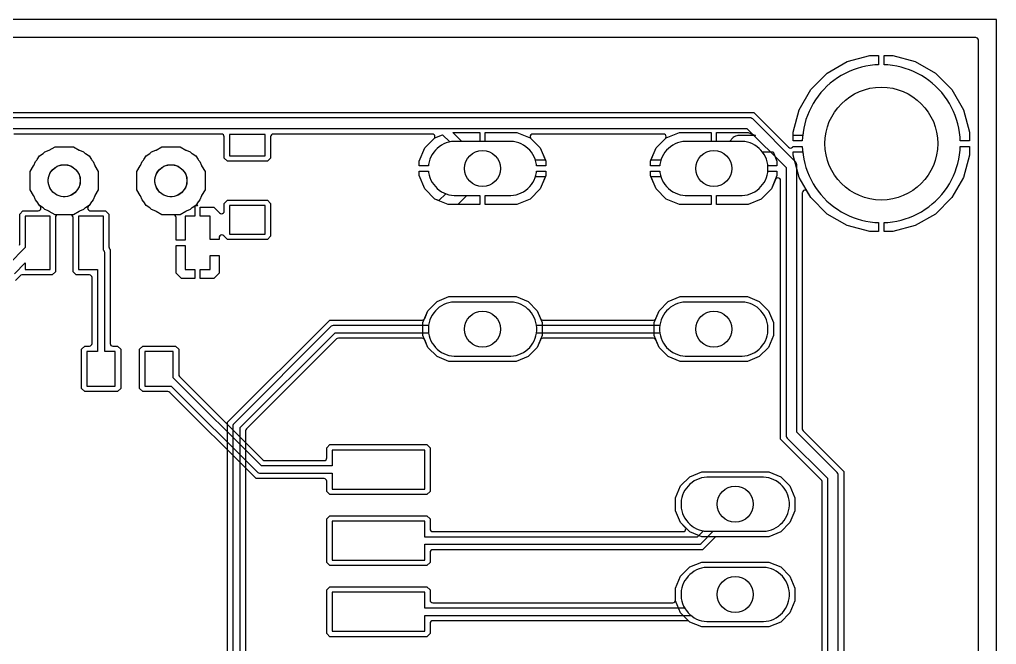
# Model space of a CAD drawing. Header units: millimetres. Extents: x 0 to 52.1, y 0 to 54.3.
# Drawn here: x 24.58 to 52.05, y 36.69 to 54.28 of the extents above; entities that cross this region are included whole.
import ezdxf

# ---------------------------------------------------------------- set-up
doc = ezdxf.new("R2010")
doc.units = ezdxf.units.MM

msp = doc.modelspace()

# ---------------------------------------------------------------- linework, layer by layer
at = {"layer": '16_copper'}
for points in [[(51.496, 0.514), (51.521, 0.531), (51.537, 0.557), (51.542, 0.584), (51.542, 53.696), (51.536, 53.726), (51.519, 53.751), (51.493, 53.767), (51.466, 53.772), (0.584, 53.772), (0.554, 53.766), (0.529, 53.749), (0.513, 53.723), (0.508, 53.696), (0.508, 0.584), (0.514, 0.554), (0.531, 0.529), (0.557, 0.513), (0.584, 0.508), (51.466, 0.508)], [(46.335, 51.016), (46.335, 51.114), (46.504, 51.743), (46.83, 52.308), (47.291, 52.769), (47.856, 53.095), (48.485, 53.264), (48.735, 53.264), (48.735, 53.009), (48.625, 53.003), (48.501, 52.989), (48.378, 52.968), (48.256, 52.94), (48.136, 52.906), (48.019, 52.865), (47.903, 52.817), (47.791, 52.763), (47.682, 52.703), (47.576, 52.636), (47.475, 52.564), (47.377, 52.486), (47.284, 52.403), (47.196, 52.315), (47.113, 52.222), (47.035, 52.124), (46.963, 52.023), (46.896, 51.917), (46.836, 51.808), (46.782, 51.696), (46.734, 51.58), (46.693, 51.463), (46.659, 51.343), (46.631, 51.221), (46.61, 51.098), (46.601, 51.016)], [(51.033, 50.864), (51.027, 50.974), (51.013, 51.098), (50.992, 51.221), (50.964, 51.343), (50.93, 51.463), (50.889, 51.58), (50.841, 51.696), (50.787, 51.808), (50.727, 51.917), (50.66, 52.023), (50.588, 52.124), (50.51, 52.222), (50.427, 52.315), (50.339, 52.403), (50.246, 52.486), (50.148, 52.564), (50.047, 52.636), (49.941, 52.703), (49.832, 52.763), (49.72, 52.817), (49.604, 52.865), (49.487, 52.906), (49.367, 52.94), (49.245, 52.968), (49.122, 52.989), (48.998, 53.003), (48.888, 53.009), (48.888, 53.264), (49.138, 53.264), (49.767, 53.095), (50.332, 52.769), (50.793, 52.308), (51.119, 51.743), (51.288, 51.114), (51.288, 50.864)], [(37.015, 50.851), (36.761, 51.105), (37.521, 51.105), (37.521, 50.851)], [(39.086, 50.318), (39.078, 50.346), (39.049, 50.415), (39.014, 50.481), (38.972, 50.543), (38.925, 50.601), (38.872, 50.654), (38.814, 50.702), (38.752, 50.743), (38.685, 50.779), (38.616, 50.807), (38.545, 50.829), (38.471, 50.844), (38.397, 50.851), (37.673, 50.851), (37.673, 51.105), (38.561, 51.105), (38.935, 50.95), (39.221, 50.665), (39.364, 50.318)], [(42.333, 50.318), (42.476, 50.665), (42.762, 50.95), (43.136, 51.105), (44.023, 51.105), (44.023, 50.851), (43.3, 50.851), (43.226, 50.844), (43.152, 50.829), (43.081, 50.807), (43.011, 50.779), (42.945, 50.743), (42.883, 50.702), (42.825, 50.654), (42.772, 50.601), (42.725, 50.543), (42.683, 50.481), (42.648, 50.415), (42.619, 50.346), (42.611, 50.318)], [(44.745, 51.01), (44.71, 50.999), (44.678, 50.983), (44.649, 50.962), (44.538, 50.851), (44.176, 50.851), (44.176, 51.105), (45.064, 51.105), (45.278, 51.016), (44.78, 51.016)], [(35.819, 50.165), (35.819, 50.291), (35.974, 50.665), (36.26, 50.95), (36.469, 51.037), (36.673, 50.834), (36.65, 50.829), (36.578, 50.807), (36.509, 50.779), (36.443, 50.743), (36.381, 50.702), (36.323, 50.654), (36.27, 50.601), (36.223, 50.543), (36.181, 50.481), (36.146, 50.415), (36.117, 50.346), (36.095, 50.274), (36.081, 50.201), (36.077, 50.165)], [(25.578, 48.786), (25.414, 48.881), (25.405, 48.885), (25.292, 48.932), (25.253, 48.971), (25.237, 48.983), (25.133, 49.043), (25.073, 49.147), (25.061, 49.163), (25.022, 49.202), (24.975, 49.315), (24.971, 49.324), (24.876, 49.488), (24.876, 50.001), (24.971, 50.164), (24.975, 50.173), (25.022, 50.287), (25.061, 50.325), (25.073, 50.341), (25.133, 50.446), (25.237, 50.506), (25.253, 50.518), (25.292, 50.556), (25.405, 50.603), (25.414, 50.608), (25.578, 50.702), (26.091, 50.702), (26.254, 50.608), (26.263, 50.603), (26.377, 50.556), (26.415, 50.518), (26.431, 50.506), (26.536, 50.446), (26.596, 50.341), (26.608, 50.325), (26.646, 50.287), (26.693, 50.173), (26.698, 50.164), (26.792, 50.001), (26.792, 49.488), (26.698, 49.324), (26.693, 49.315), (26.646, 49.202), (26.608, 49.163), (26.596, 49.147), (26.536, 49.043), (26.431, 48.983), (26.415, 48.971), (26.377, 48.932), (26.263, 48.885), (26.254, 48.881), (26.091, 48.786)], [(28.578, 48.786), (28.414, 48.881), (28.405, 48.885), (28.292, 48.932), (28.253, 48.971), (28.237, 48.983), (28.133, 49.043), (28.073, 49.147), (28.061, 49.163), (28.022, 49.202), (27.975, 49.315), (27.971, 49.324), (27.876, 49.488), (27.876, 50.001), (27.971, 50.164), (27.975, 50.173), (28.022, 50.287), (28.061, 50.325), (28.073, 50.341), (28.133, 50.446), (28.237, 50.506), (28.253, 50.518), (28.292, 50.556), (28.405, 50.603), (28.414, 50.608), (28.578, 50.702), (29.091, 50.702), (29.254, 50.608), (29.263, 50.603), (29.377, 50.556), (29.415, 50.518), (29.431, 50.506), (29.536, 50.446), (29.596, 50.341), (29.608, 50.325), (29.646, 50.287), (29.693, 50.173), (29.698, 50.164), (29.792, 50.001), (29.792, 49.488), (29.698, 49.324), (29.693, 49.315), (29.646, 49.202), (29.608, 49.163), (29.596, 49.147), (29.536, 49.043), (29.431, 48.983), (29.415, 48.971), (29.377, 48.932), (29.263, 48.885), (29.254, 48.881), (29.091, 48.786)], [(45.62, 50.165), (45.616, 50.201), (45.602, 50.274), (45.58, 50.346), (45.551, 50.415), (45.516, 50.481), (45.474, 50.543), (45.462, 50.559), (45.767, 50.559), (45.878, 50.291), (45.878, 50.165)], [(48.485, 48.311), (47.856, 48.48), (47.291, 48.806), (46.83, 49.267), (46.504, 49.832), (46.335, 50.461), (46.335, 50.559), (46.601, 50.559), (46.61, 50.477), (46.631, 50.354), (46.659, 50.232), (46.693, 50.112), (46.734, 49.995), (46.782, 49.879), (46.836, 49.767), (46.896, 49.658), (46.963, 49.552), (47.035, 49.451), (47.113, 49.353), (47.196, 49.26), (47.284, 49.172), (47.377, 49.089), (47.475, 49.011), (47.576, 48.939), (47.682, 48.872), (47.791, 48.812), (47.903, 48.758), (48.019, 48.71), (48.136, 48.669), (48.256, 48.635), (48.378, 48.607), (48.501, 48.586), (48.625, 48.572), (48.735, 48.566), (48.735, 48.311)], [(48.888, 48.311), (48.888, 48.566), (48.998, 48.572), (49.122, 48.586), (49.245, 48.607), (49.367, 48.635), (49.487, 48.669), (49.604, 48.71), (49.72, 48.758), (49.832, 48.812), (49.941, 48.872), (50.047, 48.939), (50.148, 49.011), (50.246, 49.089), (50.339, 49.172), (50.427, 49.26), (50.51, 49.353), (50.588, 49.451), (50.66, 49.552), (50.727, 49.658), (50.787, 49.767), (50.841, 49.879), (50.889, 49.995), (50.93, 50.112), (50.964, 50.232), (50.992, 50.354), (51.013, 50.477), (51.027, 50.601), (51.033, 50.711), (51.288, 50.711), (51.288, 50.461), (51.119, 49.832), (50.793, 49.267), (50.332, 48.806), (49.767, 48.48), (49.138, 48.311)], [(36.633, 49.073), (36.26, 49.228), (35.974, 49.513), (35.819, 49.887), (35.819, 50.013), (36.077, 50.013), (36.081, 49.977), (36.095, 49.904), (36.117, 49.832), (36.146, 49.763), (36.181, 49.697), (36.223, 49.635), (36.27, 49.577), (36.323, 49.524), (36.381, 49.476), (36.443, 49.435), (36.509, 49.399), (36.578, 49.371), (36.65, 49.349), (36.723, 49.334), (36.798, 49.327), (37.521, 49.327), (37.521, 49.073)], [(44.176, 49.073), (44.176, 49.327), (44.899, 49.327), (44.974, 49.334), (45.047, 49.349), (45.119, 49.371), (45.188, 49.399), (45.254, 49.435), (45.316, 49.476), (45.374, 49.524), (45.427, 49.577), (45.474, 49.635), (45.516, 49.697), (45.551, 49.763), (45.58, 49.832), (45.602, 49.904), (45.616, 49.977), (45.62, 50.013), (45.878, 50.013), (45.878, 49.887), (45.723, 49.513), (45.437, 49.228), (45.064, 49.073)], [(37.673, 49.073), (37.673, 49.327), (38.397, 49.327), (38.471, 49.334), (38.545, 49.349), (38.616, 49.371), (38.685, 49.399), (38.752, 49.435), (38.814, 49.476), (38.872, 49.524), (38.925, 49.577), (38.972, 49.635), (39.014, 49.697), (39.049, 49.763), (39.078, 49.832), (39.086, 49.86), (39.364, 49.86), (39.221, 49.513), (38.935, 49.228), (38.561, 49.073)], [(43.136, 49.073), (42.762, 49.228), (42.476, 49.513), (42.333, 49.86), (42.611, 49.86), (42.619, 49.832), (42.648, 49.763), (42.683, 49.697), (42.725, 49.635), (42.772, 49.577), (42.825, 49.524), (42.883, 49.476), (42.945, 49.435), (43.011, 49.399), (43.081, 49.371), (43.152, 49.349), (43.226, 49.334), (43.3, 49.327), (44.023, 49.327), (44.023, 49.073)], [(43.156, 44.653), (42.82, 44.793), (42.562, 45.05), (42.423, 45.386), (42.423, 45.75), (42.562, 46.086), (42.82, 46.343), (43.156, 46.482), (45.044, 46.482), (45.38, 46.343), (45.637, 46.086), (45.776, 45.75), (45.776, 45.386), (45.637, 45.05), (45.38, 44.793), (45.044, 44.653)], [(44.974, 44.813), (45.047, 44.828), (45.119, 44.849), (45.188, 44.878), (45.254, 44.913), (45.316, 44.955), (45.374, 45.003), (45.427, 45.055), (45.474, 45.113), (45.516, 45.176), (45.551, 45.242), (45.58, 45.311), (45.602, 45.382), (45.616, 45.456), (45.624, 45.53), (45.624, 45.605), (45.616, 45.68), (45.602, 45.753), (45.58, 45.825), (45.551, 45.894), (45.516, 45.96), (45.474, 46.022), (45.427, 46.08), (45.374, 46.133), (45.316, 46.181), (45.254, 46.222), (45.188, 46.257), (45.119, 46.286), (45.047, 46.308), (44.974, 46.322), (44.899, 46.33), (43.3, 46.33), (43.226, 46.322), (43.152, 46.308), (43.081, 46.286), (43.011, 46.257), (42.945, 46.222), (42.883, 46.181), (42.825, 46.133), (42.772, 46.08), (42.725, 46.022), (42.683, 45.96), (42.648, 45.894), (42.619, 45.825), (42.598, 45.753), (42.583, 45.68), (42.576, 45.605), (42.576, 45.53), (42.583, 45.456), (42.598, 45.382), (42.619, 45.311), (42.648, 45.242), (42.683, 45.176), (42.725, 45.113), (42.772, 45.055), (42.825, 45.003), (42.883, 44.955), (42.945, 44.913), (43.011, 44.878), (43.081, 44.849), (43.152, 44.828), (43.226, 44.813), (43.3, 44.806), (44.899, 44.806)], [(43.76, 39.726), (43.424, 39.865), (43.167, 40.122), (43.028, 40.458), (43.028, 40.822), (43.167, 41.158), (43.424, 41.415), (43.76, 41.554), (45.648, 41.554), (45.984, 41.415), (46.241, 41.158), (46.38, 40.822), (46.38, 40.458), (46.241, 40.122), (45.984, 39.865), (45.648, 39.726)], [(45.578, 39.885), (45.651, 39.9), (45.723, 39.922), (45.792, 39.95), (45.858, 39.986), (45.92, 40.027), (45.978, 40.075), (46.031, 40.128), (46.079, 40.186), (46.12, 40.248), (46.156, 40.314), (46.184, 40.383), (46.206, 40.455), (46.221, 40.528), (46.228, 40.603), (46.228, 40.677), (46.221, 40.752), (46.206, 40.825), (46.184, 40.897), (46.156, 40.966), (46.12, 41.032), (46.079, 41.094), (46.031, 41.152), (45.978, 41.205), (45.92, 41.253), (45.858, 41.294), (45.792, 41.33), (45.723, 41.358), (45.651, 41.38), (45.578, 41.395), (45.503, 41.402), (43.905, 41.402), (43.83, 41.395), (43.757, 41.38), (43.685, 41.358), (43.616, 41.33), (43.55, 41.294), (43.488, 41.253), (43.43, 41.205), (43.377, 41.152), (43.329, 41.094), (43.288, 41.032), (43.252, 40.966), (43.224, 40.897), (43.202, 40.825), (43.187, 40.752), (43.18, 40.677), (43.18, 40.603), (43.187, 40.528), (43.202, 40.455), (43.224, 40.383), (43.252, 40.314), (43.288, 40.248), (43.329, 40.186), (43.377, 40.128), (43.43, 40.075), (43.488, 40.027), (43.55, 39.986), (43.616, 39.95), (43.685, 39.922), (43.757, 39.9), (43.83, 39.885), (43.905, 39.878), (45.503, 39.878)], [(43.76, 37.186), (43.424, 37.325), (43.167, 37.582), (43.028, 37.918), (43.028, 38.282), (43.167, 38.618), (43.424, 38.875), (43.76, 39.014), (45.648, 39.014), (45.984, 38.875), (46.241, 38.618), (46.38, 38.282), (46.38, 37.918), (46.241, 37.582), (45.984, 37.325), (45.648, 37.186)], [(45.578, 37.345), (45.651, 37.36), (45.723, 37.382), (45.792, 37.41), (45.858, 37.446), (45.92, 37.487), (45.978, 37.535), (46.031, 37.588), (46.079, 37.646), (46.12, 37.708), (46.156, 37.774), (46.184, 37.843), (46.206, 37.915), (46.221, 37.988), (46.228, 38.063), (46.228, 38.137), (46.221, 38.212), (46.206, 38.285), (46.184, 38.357), (46.156, 38.426), (46.12, 38.492), (46.079, 38.554), (46.031, 38.612), (45.978, 38.665), (45.92, 38.713), (45.858, 38.754), (45.792, 38.79), (45.723, 38.818), (45.651, 38.84), (45.578, 38.855), (45.503, 38.862), (43.905, 38.862), (43.83, 38.855), (43.757, 38.84), (43.685, 38.818), (43.616, 38.79), (43.55, 38.754), (43.488, 38.713), (43.43, 38.665), (43.377, 38.612), (43.329, 38.554), (43.288, 38.492), (43.252, 38.426), (43.224, 38.357), (43.202, 38.285), (43.187, 38.212), (43.18, 38.137), (43.18, 38.063), (43.187, 37.988), (43.202, 37.915), (43.224, 37.843), (43.252, 37.774), (43.288, 37.708), (43.329, 37.646), (43.377, 37.588), (43.43, 37.535), (43.488, 37.487), (43.55, 37.446), (43.616, 37.41), (43.685, 37.382), (43.757, 37.36), (43.83, 37.345), (43.905, 37.338), (45.503, 37.338)]]:
    msp.add_lwpolyline(points, close=True, dxfattribs=at)
for points in [[(30.427, 28.529), (30.427, 42.948), (33.301, 45.822), (35.9, 45.822), (35.93, 45.828), (35.955, 45.845), (35.97, 45.869), (36.06, 46.086), (36.317, 46.343), (36.653, 46.482), (38.541, 46.482), (38.877, 46.343), (39.134, 46.086), (39.274, 45.75), (39.274, 45.386), (39.134, 45.05), (38.877, 44.793), (38.541, 44.653), (36.653, 44.653), (36.317, 44.793), (36.06, 45.05), (35.97, 45.267), (35.953, 45.292), (35.928, 45.308), (35.9, 45.314), (33.543, 45.314), (33.513, 45.308), (33.489, 45.291), (30.957, 42.759), (30.94, 42.734), (30.935, 42.706), (30.935, 28.529)], [(30.782, 28.3), (30.782, 42.8), (33.448, 45.466), (36.08, 45.466), (36.081, 45.456), (36.095, 45.382), (36.117, 45.311), (36.146, 45.242), (36.181, 45.176), (36.223, 45.113), (36.27, 45.055), (36.323, 45.003), (36.381, 44.955), (36.443, 44.913), (36.509, 44.878), (36.578, 44.849), (36.65, 44.828), (36.723, 44.813), (36.798, 44.806), (38.397, 44.806), (38.471, 44.813), (38.545, 44.828), (38.616, 44.849), (38.685, 44.878), (38.752, 44.913), (38.814, 44.955), (38.872, 45.003), (38.925, 45.055), (38.972, 45.113), (39.014, 45.176), (39.049, 45.242), (39.078, 45.311), (39.099, 45.382), (39.114, 45.456), (39.121, 45.53), (39.121, 45.605), (39.114, 45.68), (39.099, 45.753), (39.078, 45.825), (39.049, 45.894), (39.014, 45.96), (38.972, 46.022), (38.925, 46.08), (38.872, 46.133), (38.814, 46.181), (38.752, 46.222), (38.685, 46.257), (38.616, 46.286), (38.545, 46.308), (38.471, 46.322), (38.397, 46.33), (36.798, 46.33), (36.723, 46.322), (36.65, 46.308), (36.578, 46.286), (36.509, 46.257), (36.443, 46.222), (36.381, 46.181), (36.323, 46.133), (36.27, 46.08), (36.223, 46.022), (36.181, 45.96), (36.146, 45.894), (36.117, 45.825), (36.095, 45.753), (36.081, 45.68), (36.08, 45.669), (33.393, 45.669), (33.367, 45.662), (33.344, 45.649), (30.6, 42.905), (30.586, 42.882), (30.579, 42.856), (30.579, 28.3)]]:
    msp.add_lwpolyline(points, dxfattribs=at)
at = {"layer": '1_copper'}
for points in [[(51.496, 0.514), (51.521, 0.531), (51.537, 0.557), (51.542, 0.584), (51.542, 53.696), (51.536, 53.726), (51.519, 53.751), (51.493, 53.767), (51.466, 53.772), (0.584, 53.772), (0.554, 53.766), (0.529, 53.749), (0.513, 53.723), (0.508, 53.696), (0.508, 0.584), (0.514, 0.554), (0.531, 0.529), (0.557, 0.513), (0.584, 0.508), (51.466, 0.508)], [(46.335, 50.864), (46.335, 51.114), (46.504, 51.743), (46.83, 52.308), (47.291, 52.769), (47.856, 53.095), (48.485, 53.264), (48.735, 53.264), (48.735, 53.009), (48.625, 53.003), (48.501, 52.989), (48.378, 52.968), (48.256, 52.94), (48.136, 52.906), (48.019, 52.865), (47.903, 52.817), (47.791, 52.763), (47.682, 52.703), (47.576, 52.636), (47.475, 52.564), (47.377, 52.486), (47.284, 52.403), (47.196, 52.315), (47.113, 52.222), (47.035, 52.124), (46.963, 52.023), (46.896, 51.917), (46.836, 51.808), (46.782, 51.696), (46.734, 51.58), (46.693, 51.463), (46.659, 51.343), (46.631, 51.221), (46.61, 51.098), (46.596, 50.974), (46.59, 50.864)], [(51.033, 50.864), (51.027, 50.974), (51.013, 51.098), (50.992, 51.221), (50.964, 51.343), (50.93, 51.463), (50.889, 51.58), (50.841, 51.696), (50.787, 51.808), (50.727, 51.917), (50.66, 52.023), (50.588, 52.124), (50.51, 52.222), (50.427, 52.315), (50.339, 52.403), (50.246, 52.486), (50.148, 52.564), (50.047, 52.636), (49.941, 52.703), (49.832, 52.763), (49.72, 52.817), (49.604, 52.865), (49.487, 52.906), (49.367, 52.94), (49.245, 52.968), (49.122, 52.989), (48.998, 53.003), (48.888, 53.009), (48.888, 53.264), (49.138, 53.264), (49.767, 53.095), (50.332, 52.769), (50.793, 52.308), (51.119, 51.743), (51.288, 51.114), (51.288, 50.864)], [(31.484, 51.044), (30.484, 51.044), (30.484, 50.444), (31.484, 50.444)], [(28.98, 48.07), (28.98, 48.71), (28.974, 48.74), (28.957, 48.765), (28.931, 48.781), (28.904, 48.786), (28.578, 48.786), (28.414, 48.881), (28.405, 48.885), (28.292, 48.932), (28.253, 48.971), (28.237, 48.983), (28.133, 49.043), (28.073, 49.147), (28.061, 49.163), (28.022, 49.202), (27.975, 49.315), (27.971, 49.324), (27.876, 49.488), (27.876, 50.001), (27.971, 50.164), (27.975, 50.173), (28.022, 50.287), (28.061, 50.325), (28.073, 50.341), (28.133, 50.446), (28.237, 50.506), (28.253, 50.518), (28.292, 50.556), (28.405, 50.603), (28.414, 50.608), (28.578, 50.702), (29.091, 50.702), (29.254, 50.608), (29.263, 50.603), (29.377, 50.556), (29.415, 50.518), (29.431, 50.506), (29.536, 50.446), (29.596, 50.341), (29.608, 50.325), (29.646, 50.287), (29.693, 50.173), (29.698, 50.164), (29.792, 50.001), (29.792, 49.488), (29.698, 49.324), (29.693, 49.315), (29.646, 49.202), (29.608, 49.163), (29.596, 49.147), (29.576, 49.113), (29.566, 49.084), (29.568, 49.054), (29.577, 49.036), (29.508, 49.036), (29.508, 48.744), (29.234, 48.744), (29.234, 48.07)], [(48.888, 48.311), (48.888, 48.566), (48.998, 48.572), (49.122, 48.586), (49.245, 48.607), (49.367, 48.635), (49.487, 48.669), (49.604, 48.71), (49.72, 48.758), (49.832, 48.812), (49.941, 48.872), (50.047, 48.939), (50.148, 49.011), (50.246, 49.089), (50.339, 49.172), (50.427, 49.26), (50.51, 49.353), (50.588, 49.451), (50.66, 49.552), (50.727, 49.658), (50.787, 49.767), (50.841, 49.879), (50.889, 49.995), (50.93, 50.112), (50.964, 50.232), (50.992, 50.354), (51.013, 50.477), (51.027, 50.601), (51.033, 50.711), (51.288, 50.711), (51.288, 50.461), (51.119, 49.832), (50.793, 49.267), (50.332, 48.806), (49.767, 48.48), (49.138, 48.311)], [(36.26, 49.228), (35.974, 49.513), (35.819, 49.887), (35.819, 50.013), (36.077, 50.013), (36.081, 49.977), (36.095, 49.904), (36.117, 49.832), (36.146, 49.763), (36.181, 49.697), (36.223, 49.635), (36.27, 49.577), (36.323, 49.524), (36.381, 49.476), (36.443, 49.435), (36.509, 49.399), (36.562, 49.377), (36.368, 49.183)], [(37.673, 49.073), (37.673, 49.327), (38.397, 49.327), (38.471, 49.334), (38.545, 49.349), (38.616, 49.371), (38.685, 49.399), (38.752, 49.435), (38.814, 49.476), (38.872, 49.524), (38.925, 49.577), (38.972, 49.635), (39.014, 49.697), (39.049, 49.763), (39.078, 49.832), (39.099, 49.904), (39.114, 49.977), (39.117, 50.013), (39.375, 50.013), (39.375, 49.887), (39.221, 49.513), (38.935, 49.228), (38.561, 49.073)], [(43.136, 49.073), (42.762, 49.228), (42.476, 49.513), (42.322, 49.887), (42.322, 50.013), (42.58, 50.013), (42.583, 49.977), (42.598, 49.904), (42.619, 49.832), (42.648, 49.763), (42.683, 49.697), (42.725, 49.635), (42.772, 49.577), (42.825, 49.524), (42.883, 49.476), (42.945, 49.435), (43.011, 49.399), (43.081, 49.371), (43.152, 49.349), (43.226, 49.334), (43.3, 49.327), (44.023, 49.327), (44.023, 49.073)], [(29.934, 48.092), (29.934, 48.744), (29.66, 48.744), (29.66, 48.998), (30.039, 48.998), (30.202, 48.836), (30.227, 48.819), (30.257, 48.814), (30.286, 48.82), (30.311, 48.838), (30.327, 48.863), (30.332, 48.89), (30.332, 49.107), (30.421, 49.197), (31.547, 49.197), (31.637, 49.107), (31.637, 48.181), (31.547, 48.092), (30.421, 48.092), (30.318, 48.195), (30.293, 48.211), (30.263, 48.217), (30.234, 48.21), (30.209, 48.193), (30.193, 48.167), (30.188, 48.141), (30.188, 48.092)], [(36.905, 49.073), (37.159, 49.327), (37.521, 49.327), (37.521, 49.073)], [(31.484, 49.044), (30.484, 49.044), (30.484, 48.244), (31.484, 48.244)], [(26.965, 47.747), (26.952, 47.77), (26.934, 47.788), (26.934, 48.744), (26.234, 48.744), (26.234, 47.244), (26.769, 47.244), (26.769, 44.937), (26.471, 44.937), (26.471, 43.963), (27.27, 43.963), (27.27, 44.937), (26.972, 44.937), (26.972, 47.721)], [(29.129, 46.99), (28.98, 47.139), (28.98, 47.918), (29.234, 47.918), (29.234, 47.244), (29.508, 47.244), (29.508, 46.99)], [(29.66, 46.99), (29.66, 47.244), (29.934, 47.244), (29.934, 47.635), (30.188, 47.635), (30.188, 47.139), (30.039, 46.99)], [(36.653, 44.653), (36.317, 44.793), (36.06, 45.05), (35.921, 45.386), (35.921, 45.75), (36.06, 46.086), (36.317, 46.343), (36.653, 46.482), (38.541, 46.482), (38.877, 46.343), (39.134, 46.086), (39.224, 45.869), (39.241, 45.844), (39.267, 45.827), (39.295, 45.822), (42.402, 45.822), (42.432, 45.828), (42.457, 45.845), (42.473, 45.869), (42.562, 46.086), (42.82, 46.343), (43.156, 46.482), (45.044, 46.482), (45.38, 46.343), (45.637, 46.086), (45.776, 45.75), (45.776, 45.386), (45.637, 45.05), (45.38, 44.793), (45.044, 44.653), (43.156, 44.653), (42.82, 44.793), (42.562, 45.05), (42.473, 45.267), (42.456, 45.292), (42.43, 45.308), (42.402, 45.314), (39.295, 45.314), (39.265, 45.308), (39.24, 45.291), (39.224, 45.267), (39.134, 45.05), (38.877, 44.793), (38.541, 44.653)], [(38.471, 44.813), (38.545, 44.828), (38.616, 44.849), (38.685, 44.878), (38.752, 44.913), (38.814, 44.955), (38.872, 45.003), (38.925, 45.055), (38.972, 45.113), (39.014, 45.176), (39.049, 45.242), (39.078, 45.311), (39.099, 45.382), (39.114, 45.456), (39.115, 45.466), (42.582, 45.466), (42.583, 45.456), (42.598, 45.382), (42.619, 45.311), (42.648, 45.242), (42.683, 45.176), (42.725, 45.113), (42.772, 45.055), (42.825, 45.003), (42.883, 44.955), (42.945, 44.913), (43.011, 44.878), (43.081, 44.849), (43.152, 44.828), (43.226, 44.813), (43.3, 44.806), (44.899, 44.806), (44.974, 44.813), (45.047, 44.828), (45.119, 44.849), (45.188, 44.878), (45.254, 44.913), (45.316, 44.955), (45.374, 45.003), (45.427, 45.055), (45.474, 45.113), (45.516, 45.176), (45.551, 45.242), (45.58, 45.311), (45.602, 45.382), (45.616, 45.456), (45.624, 45.53), (45.624, 45.605), (45.616, 45.68), (45.602, 45.753), (45.58, 45.825), (45.551, 45.894), (45.516, 45.96), (45.474, 46.022), (45.427, 46.08), (45.374, 46.133), (45.316, 46.181), (45.254, 46.222), (45.188, 46.257), (45.119, 46.286), (45.047, 46.308), (44.974, 46.322), (44.899, 46.33), (43.3, 46.33), (43.226, 46.322), (43.152, 46.308), (43.081, 46.286), (43.011, 46.257), (42.945, 46.222), (42.883, 46.181), (42.825, 46.133), (42.772, 46.08), (42.725, 46.022), (42.683, 45.96), (42.648, 45.894), (42.619, 45.825), (42.598, 45.753), (42.583, 45.68), (42.582, 45.669), (39.115, 45.669), (39.114, 45.68), (39.099, 45.753), (39.078, 45.825), (39.049, 45.894), (39.014, 45.96), (38.972, 46.022), (38.925, 46.08), (38.872, 46.133), (38.814, 46.181), (38.752, 46.222), (38.685, 46.257), (38.616, 46.286), (38.545, 46.308), (38.471, 46.322), (38.397, 46.33), (36.798, 46.33), (36.723, 46.322), (36.65, 46.308), (36.578, 46.286), (36.509, 46.257), (36.443, 46.222), (36.381, 46.181), (36.323, 46.133), (36.27, 46.08), (36.223, 46.022), (36.181, 45.96), (36.146, 45.894), (36.117, 45.825), (36.095, 45.753), (36.081, 45.68), (36.073, 45.605), (36.073, 45.53), (36.081, 45.456), (36.095, 45.382), (36.117, 45.311), (36.146, 45.242), (36.181, 45.176), (36.223, 45.113), (36.27, 45.055), (36.323, 45.003), (36.381, 44.955), (36.443, 44.913), (36.509, 44.878), (36.578, 44.849), (36.65, 44.828), (36.723, 44.813), (36.798, 44.806), (38.397, 44.806)], [(33.307, 40.913), (33.218, 41.002), (33.218, 41.285), (33.212, 41.315), (33.194, 41.34), (33.169, 41.356), (33.141, 41.361), (31.231, 41.361), (28.804, 43.788), (28.778, 43.805), (28.75, 43.811), (28.039, 43.811), (27.949, 43.9), (27.949, 45), (28.039, 45.089), (28.964, 45.089), (29.053, 45), (29.053, 44.289), (29.059, 44.259), (29.075, 44.235), (31.419, 41.891), (31.444, 41.875), (31.473, 41.869), (33.141, 41.869), (33.171, 41.875), (33.196, 41.892), (33.212, 41.918), (33.218, 41.945), (33.218, 42.228), (33.307, 42.317), (36.033, 42.317), (36.122, 42.228), (36.122, 41.002), (36.033, 40.913)], [(33.37, 41.065), (35.97, 41.065), (35.97, 42.165), (33.37, 42.165), (33.37, 41.717), (31.378, 41.717), (28.901, 44.194), (28.901, 44.937), (28.102, 44.937), (28.102, 43.963), (28.844, 43.963), (31.274, 41.534), (31.297, 41.52), (31.323, 41.513), (33.37, 41.513)], [(33.307, 38.913), (33.218, 39.002), (33.218, 40.228), (33.307, 40.317), (36.033, 40.317), (36.122, 40.228), (36.122, 39.945), (36.128, 39.915), (36.146, 39.89), (36.171, 39.874), (36.199, 39.869), (43.236, 39.869), (43.266, 39.875), (43.291, 39.892), (43.307, 39.918), (43.312, 39.948), (43.305, 39.977), (43.29, 39.999), (43.167, 40.122), (43.028, 40.458), (43.028, 40.822), (43.167, 41.158), (43.424, 41.415), (43.76, 41.554), (45.648, 41.554), (45.984, 41.415), (46.241, 41.158), (46.38, 40.822), (46.38, 40.458), (46.241, 40.122), (45.984, 39.865), (45.648, 39.726), (44.18, 39.726), (44.151, 39.72), (44.126, 39.703), (43.784, 39.361), (36.199, 39.361), (36.169, 39.355), (36.144, 39.338), (36.128, 39.312), (36.122, 39.285), (36.122, 39.002), (36.033, 38.913)], [(43.741, 39.534), (44.086, 39.878), (45.503, 39.878), (45.578, 39.885), (45.651, 39.9), (45.723, 39.922), (45.792, 39.95), (45.858, 39.986), (45.92, 40.027), (45.978, 40.075), (46.031, 40.128), (46.079, 40.186), (46.12, 40.248), (46.156, 40.314), (46.184, 40.383), (46.206, 40.455), (46.221, 40.528), (46.228, 40.603), (46.228, 40.677), (46.221, 40.752), (46.206, 40.825), (46.184, 40.897), (46.156, 40.966), (46.12, 41.032), (46.079, 41.094), (46.031, 41.152), (45.978, 41.205), (45.92, 41.253), (45.858, 41.294), (45.792, 41.33), (45.723, 41.358), (45.651, 41.38), (45.578, 41.395), (45.503, 41.402), (43.905, 41.402), (43.83, 41.395), (43.757, 41.38), (43.685, 41.358), (43.616, 41.33), (43.55, 41.294), (43.488, 41.253), (43.43, 41.205), (43.377, 41.152), (43.329, 41.094), (43.288, 41.032), (43.252, 40.966), (43.224, 40.897), (43.202, 40.825), (43.187, 40.752), (43.18, 40.677), (43.18, 40.603), (43.187, 40.528), (43.202, 40.455), (43.224, 40.383), (43.252, 40.314), (43.288, 40.248), (43.329, 40.186), (43.377, 40.128), (43.43, 40.075), (43.488, 40.027), (43.55, 39.986), (43.616, 39.95), (43.685, 39.922), (43.757, 39.9), (43.81, 39.889), (43.637, 39.717), (35.97, 39.717), (35.97, 40.165), (33.37, 40.165), (33.37, 39.065), (35.97, 39.065), (35.97, 39.513), (43.692, 39.513), (43.718, 39.52)], [(33.307, 36.913), (33.218, 37.002), (33.218, 38.228), (33.307, 38.317), (36.033, 38.317), (36.122, 38.228), (36.122, 37.945), (36.128, 37.915), (36.146, 37.89), (36.171, 37.874), (36.199, 37.869), (42.951, 37.869), (42.981, 37.875), (43.006, 37.892), (43.022, 37.918), (43.028, 37.945), (43.028, 38.282), (43.167, 38.618), (43.424, 38.875), (43.76, 39.014), (45.648, 39.014), (45.984, 38.875), (46.241, 38.618), (46.38, 38.282), (46.38, 37.918), (46.241, 37.582), (45.984, 37.325), (45.648, 37.186), (43.76, 37.186), (43.424, 37.325), (43.41, 37.339), (43.385, 37.355), (43.356, 37.361), (36.199, 37.361), (36.169, 37.355), (36.144, 37.338), (36.128, 37.312), (36.122, 37.285), (36.122, 37.002), (36.033, 36.913)], [(35.97, 37.513), (43.456, 37.513), (43.488, 37.487), (43.55, 37.446), (43.616, 37.41), (43.685, 37.382), (43.757, 37.36), (43.83, 37.345), (43.905, 37.338), (45.503, 37.338), (45.578, 37.345), (45.651, 37.36), (45.723, 37.382), (45.792, 37.41), (45.858, 37.446), (45.92, 37.487), (45.978, 37.535), (46.031, 37.588), (46.079, 37.646), (46.12, 37.708), (46.156, 37.774), (46.184, 37.843), (46.206, 37.915), (46.221, 37.988), (46.228, 38.063), (46.228, 38.137), (46.221, 38.212), (46.206, 38.285), (46.184, 38.357), (46.156, 38.426), (46.12, 38.492), (46.079, 38.554), (46.031, 38.612), (45.978, 38.665), (45.92, 38.713), (45.858, 38.754), (45.792, 38.79), (45.723, 38.818), (45.651, 38.84), (45.578, 38.855), (45.503, 38.862), (43.905, 38.862), (43.83, 38.855), (43.757, 38.84), (43.685, 38.818), (43.616, 38.79), (43.55, 38.754), (43.488, 38.713), (43.43, 38.665), (43.377, 38.612), (43.329, 38.554), (43.288, 38.492), (43.252, 38.426), (43.224, 38.357), (43.202, 38.285), (43.187, 38.212), (43.18, 38.137), (43.18, 38.063), (43.187, 37.988), (43.202, 37.915), (43.224, 37.843), (43.252, 37.774), (43.283, 37.717), (35.97, 37.717), (35.97, 38.165), (33.37, 38.165), (33.37, 37.065), (35.97, 37.065)]]:
    msp.add_lwpolyline(points, close=True, dxfattribs=at)
for points in [[(8.683, 51.667), (45.223, 51.667), (46.205, 50.686), (46.23, 50.669), (46.26, 50.663), (46.29, 50.67), (46.314, 50.687), (46.329, 50.711), (46.59, 50.711), (46.596, 50.601), (46.61, 50.477), (46.631, 50.354), (46.659, 50.232), (46.693, 50.112), (46.734, 49.995), (46.782, 49.879), (46.836, 49.767), (46.896, 49.658), (46.963, 49.552), (47.035, 49.451), (47.113, 49.353), (47.196, 49.26), (47.284, 49.172), (47.377, 49.089), (47.475, 49.011), (47.576, 48.939), (47.682, 48.872), (47.791, 48.812), (47.903, 48.758), (48.019, 48.71), (48.136, 48.669), (48.256, 48.635), (48.378, 48.607), (48.501, 48.586), (48.625, 48.572), (48.735, 48.566), (48.735, 48.311), (48.485, 48.311), (47.856, 48.48), (47.291, 48.806), (46.83, 49.267), (46.731, 49.438), (46.711, 49.46), (46.684, 49.474), (46.653, 49.475), (46.625, 49.464), (46.603, 49.444), (46.591, 49.416), (46.589, 49.4), (46.589, 42.758), (46.595, 42.729), (46.611, 42.704), (47.755, 41.561), (47.755, 13.193)], [(47.602, 13.305), (47.602, 41.45), (47.597, 41.479), (47.585, 41.507), (47.568, 41.532), (46.437, 42.664), (46.437, 50.19), (46.431, 50.22), (46.419, 50.247), (46.403, 50.272), (45.194, 51.481), (45.169, 51.498), (45.141, 51.509), (45.112, 51.515), (8.795, 51.515)], [(22.504, 51.21), (45.034, 51.21), (46.132, 50.112), (46.132, 42.585), (46.138, 42.556), (46.149, 42.528), (46.166, 42.503), (47.298, 41.372), (47.298, 13.308)], [(47.145, 21.133), (47.145, 41.277), (47.139, 41.307), (47.123, 41.331), (45.979, 42.474), (45.979, 49.749), (45.973, 49.779), (45.956, 49.804), (45.931, 49.82), (45.901, 49.826), (45.871, 49.819), (45.847, 49.801), (45.833, 49.779), (45.723, 49.513), (45.437, 49.228), (45.064, 49.073), (44.176, 49.073), (44.176, 49.327), (44.899, 49.327), (44.974, 49.334), (45.047, 49.349), (45.119, 49.371), (45.188, 49.399), (45.254, 49.435), (45.316, 49.476), (45.374, 49.524), (45.427, 49.577), (45.474, 49.635), (45.516, 49.697), (45.551, 49.763), (45.58, 49.832), (45.602, 49.904), (45.616, 49.977), (45.624, 50.052), (45.624, 50.126), (45.616, 50.201), (45.602, 50.274), (45.58, 50.346), (45.551, 50.415), (45.516, 50.481), (45.474, 50.543), (45.427, 50.601), (45.374, 50.654), (45.316, 50.702), (45.254, 50.743), (45.188, 50.779), (45.119, 50.807), (45.047, 50.829), (44.974, 50.844), (44.899, 50.851), (43.3, 50.851), (43.226, 50.844), (43.152, 50.829), (43.081, 50.807), (43.011, 50.779), (42.945, 50.743), (42.883, 50.702), (42.825, 50.654), (42.772, 50.601), (42.725, 50.543), (42.683, 50.481), (42.648, 50.415), (42.619, 50.346), (42.598, 50.274), (42.583, 50.201), (42.58, 50.165), (42.322, 50.165), (42.322, 50.291), (42.476, 50.665), (42.74, 50.928), (42.756, 50.953), (42.762, 50.983), (42.755, 51.012), (42.738, 51.037), (42.712, 51.053), (42.686, 51.058), (39.011, 51.058), (38.982, 51.052), (38.957, 51.035), (38.94, 51.009), (38.935, 50.979), (38.942, 50.95), (38.957, 50.928), (39.221, 50.665), (39.375, 50.291), (39.375, 50.165), (39.117, 50.165), (39.114, 50.201), (39.099, 50.274), (39.078, 50.346), (39.049, 50.415), (39.014, 50.481), (38.972, 50.543), (38.925, 50.601), (38.872, 50.654), (38.814, 50.702), (38.752, 50.743), (38.685, 50.779), (38.616, 50.807), (38.545, 50.829), (38.471, 50.844), (38.397, 50.851), (36.798, 50.851), (36.723, 50.844), (36.65, 50.829), (36.578, 50.807), (36.509, 50.779), (36.443, 50.743), (36.381, 50.702), (36.323, 50.654), (36.27, 50.601), (36.223, 50.543), (36.181, 50.481), (36.146, 50.415), (36.117, 50.346), (36.095, 50.274), (36.081, 50.201), (36.077, 50.165), (35.819, 50.165), (35.819, 50.291), (35.974, 50.665), (36.237, 50.928), (36.254, 50.953), (36.259, 50.983), (36.253, 51.012), (36.235, 51.037), (36.21, 51.053), (36.183, 51.058), (31.713, 51.058), (31.683, 51.052), (31.658, 51.035), (31.642, 51.009), (31.637, 50.982), (31.637, 50.381), (31.547, 50.292), (30.421, 50.292), (30.332, 50.381), (30.332, 50.982), (30.326, 51.011), (30.309, 51.036), (30.283, 51.053), (30.256, 51.058), (24.413, 51.058)], [(24.576, 47.926), (24.582, 47.954), (24.582, 48.807), (24.671, 48.897), (25.102, 48.897), (25.132, 48.903), (25.157, 48.92), (25.173, 48.945), (25.178, 48.975), (25.171, 49.005), (25.153, 49.029), (25.14, 49.039), (25.133, 49.043), (25.073, 49.147), (25.061, 49.163), (25.022, 49.202), (24.975, 49.315), (24.971, 49.324), (24.876, 49.488), (24.876, 50.001), (24.971, 50.164), (24.975, 50.173), (25.022, 50.287), (25.061, 50.325), (25.073, 50.341), (25.133, 50.446), (25.237, 50.506), (25.253, 50.518), (25.292, 50.556), (25.405, 50.603), (25.414, 50.608), (25.578, 50.702), (26.091, 50.702), (26.254, 50.608), (26.263, 50.603), (26.377, 50.556), (26.415, 50.518), (26.431, 50.506), (26.536, 50.446), (26.596, 50.341), (26.608, 50.325), (26.646, 50.287), (26.693, 50.173), (26.698, 50.164), (26.792, 50.001), (26.792, 49.488), (26.698, 49.324), (26.693, 49.315), (26.646, 49.202), (26.608, 49.163), (26.596, 49.147), (26.536, 49.043), (26.528, 49.039), (26.506, 49.019), (26.493, 48.991), (26.491, 48.961), (26.502, 48.933), (26.523, 48.911), (26.55, 48.898), (26.567, 48.897), (26.997, 48.897), (27.087, 48.807), (27.087, 47.883), (27.093, 47.853), (27.109, 47.829), (27.125, 47.813), (27.125, 45.166), (27.131, 45.136), (27.148, 45.111), (27.174, 45.094), (27.201, 45.089), (27.333, 45.089), (27.423, 45), (27.423, 43.9), (27.333, 43.811), (26.408, 43.811), (26.319, 43.9), (26.319, 45), (26.408, 45.089), (26.541, 45.089), (26.57, 45.095), (26.595, 45.113), (26.612, 45.138), (26.617, 45.166), (26.617, 47.016), (26.611, 47.045), (26.594, 47.07), (26.568, 47.087), (26.541, 47.092), (26.171, 47.092), (26.082, 47.181), (26.082, 48.71), (26.076, 48.74), (26.059, 48.765), (26.033, 48.781), (26.006, 48.786), (25.663, 48.786), (25.633, 48.78), (25.608, 48.763), (25.592, 48.737), (25.587, 48.71), (25.587, 47.181), (25.497, 47.092), (24.644, 47.092), (24.615, 47.086), (24.591, 47.069), (24.46, 46.939)], [(24.431, 47.126), (24.734, 47.429), (24.734, 47.244), (25.434, 47.244), (25.434, 48.744), (24.734, 48.744), (24.734, 47.86), (24.271, 47.396)]]:
    msp.add_lwpolyline(points, dxfattribs=at)
at = {"layer": 'drills_NPTH'}
for centre in [(25.834, 49.744), (28.834, 49.744)]:
    msp.add_circle(centre, 0.45, dxfattribs=at)
at = {"layer": 'drills_PTH'}
for centre, radius in [((48.812, 50.788), 1.588), ((37.597, 50.089), 0.508), ((44.1, 50.089), 0.508), ((37.597, 45.568), 0.508), ((44.1, 45.568), 0.508), ((44.704, 40.64), 0.508), ((44.704, 38.1), 0.508)]:
    msp.add_circle(centre, radius, dxfattribs=at)
at = {"layer": 'holes'}
for points in [[(26.284, 49.715), (26.277, 49.656), (26.261, 49.599), (26.239, 49.545), (26.209, 49.494), (26.173, 49.447), (26.132, 49.405), (26.085, 49.369), (26.034, 49.34), (25.979, 49.317), (25.922, 49.302), (25.864, 49.294), (25.805, 49.294), (25.746, 49.302), (25.689, 49.317), (25.635, 49.34), (25.584, 49.369), (25.537, 49.405), (25.495, 49.447), (25.459, 49.494), (25.43, 49.545), (25.407, 49.599), (25.392, 49.656), (25.384, 49.715), (25.384, 49.774), (25.392, 49.832), (25.407, 49.889), (25.43, 49.944), (25.459, 49.995), (25.495, 50.042), (25.537, 50.083), (25.584, 50.119), (25.635, 50.149), (25.689, 50.171), (25.746, 50.187), (25.805, 50.194), (25.864, 50.194), (25.922, 50.187), (25.979, 50.171), (26.034, 50.149), (26.085, 50.119), (26.132, 50.083), (26.173, 50.042), (26.209, 49.995), (26.239, 49.944), (26.261, 49.889), (26.277, 49.832), (26.284, 49.774), (26.284, 49.715)], [(29.284, 49.715), (29.277, 49.656), (29.261, 49.599), (29.239, 49.545), (29.209, 49.494), (29.173, 49.447), (29.132, 49.405), (29.085, 49.369), (29.034, 49.34), (28.979, 49.317), (28.922, 49.302), (28.864, 49.294), (28.805, 49.294), (28.746, 49.302), (28.689, 49.317), (28.635, 49.34), (28.584, 49.369), (28.537, 49.405), (28.495, 49.447), (28.459, 49.494), (28.43, 49.545), (28.407, 49.599), (28.392, 49.656), (28.384, 49.715), (28.384, 49.774), (28.392, 49.832), (28.407, 49.889), (28.43, 49.944), (28.459, 49.995), (28.495, 50.042), (28.537, 50.083), (28.584, 50.119), (28.635, 50.149), (28.689, 50.171), (28.746, 50.187), (28.805, 50.194), (28.864, 50.194), (28.922, 50.187), (28.979, 50.171), (29.034, 50.149), (29.085, 50.119), (29.132, 50.083), (29.173, 50.042), (29.209, 49.995), (29.239, 49.944), (29.261, 49.889), (29.277, 49.832), (29.284, 49.774), (29.284, 49.715)]]:
    msp.add_lwpolyline(points, close=True, dxfattribs=at)
at = {"layer": 'outline'}
msp.add_lwpolyline([(0, 0), (52.05, 0), (52.05, 54.28), (0, 54.28), (0, 0)], close=True, dxfattribs=at)

doc.saveas('drawing.dxf')
